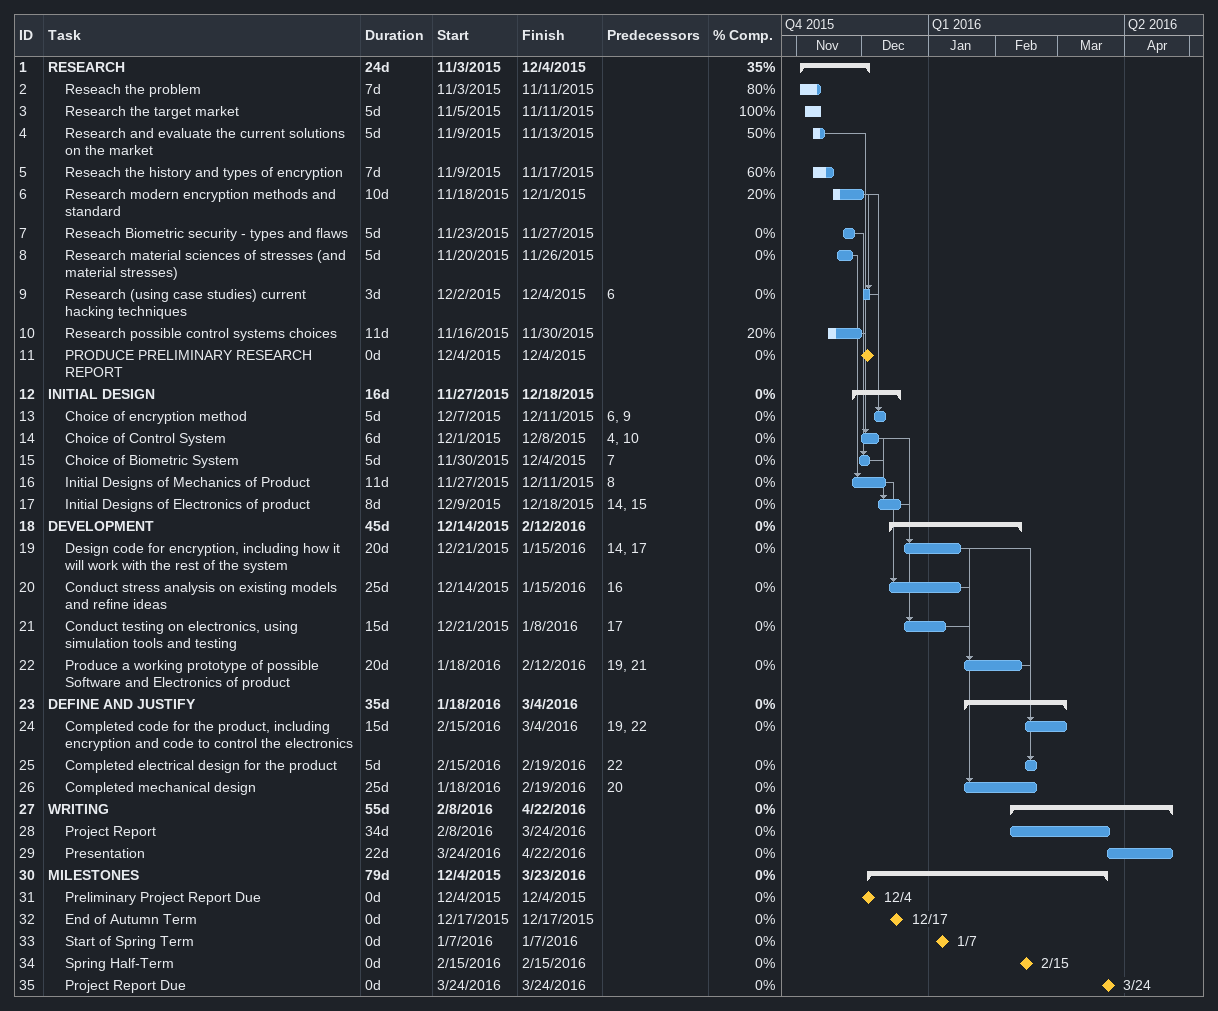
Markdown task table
| ID | Level | Task | Duration | Start | Finish | Predecessors | % complete |
|---|---|---|---|---|---|---|---|
| 1 | 1 | **RESEARCH** | 24d | 2015-11-03 | 2015-12-04 |  | 35 |
| 2 | 2 | Reseach the problem | 7d | 2015-11-03 | 2015-11-11 |  | 80 |
| 3 | 2 | Research the target market | 5d | 2015-11-05 | 2015-11-11 |  | 100 |
| 4 | 2 | Research and evaluate the current solutions on the market | 5d | 2015-11-09 | 2015-11-13 |  | 50 |
| 5 | 2 | Reseach the history and types of encryption | 7d | 2015-11-09 | 2015-11-17 |  | 60 |
| 6 | 2 | Research modern encryption methods and standard | 10d | 2015-11-18 | 2015-12-01 |  | 20 |
| 7 | 2 | Reseach Biometric security - types and flaws | 5d | 2015-11-23 | 2015-11-27 |  | 0 |
| 8 | 2 | Research material sciences of stresses (and material stresses) | 5d | 2015-11-20 | 2015-11-26 |  | 0 |
| 9 | 2 | Research (using case studies) current hacking techniques | 3d | 2015-12-02 | 2015-12-04 | 6 | 0 |
| 10 | 2 | Research possible control systems choices | 11d | 2015-11-16 | 2015-11-30 |  | 20 |
| 11 | 2 | PRODUCE PRELIMINARY RESEARCH REPORT | 0d | 2015-12-04 | 2015-12-04 |  | 0 |
| 12 | 1 | **INITIAL DESIGN** | 16d | 2015-11-27 | 2015-12-18 |  | 0 |
| 13 | 2 | Choice of encryption method | 5d | 2015-12-07 | 2015-12-11 | 6, 9 | 0 |
| 14 | 2 | Choice of Control System | 6d | 2015-12-01 | 2015-12-08 | 4, 10 | 0 |
| 15 | 2 | Choice of Biometric System | 5d | 2015-11-30 | 2015-12-04 | 7 | 0 |
| 16 | 2 | Initial Designs of Mechanics of Product | 11d | 2015-11-27 | 2015-12-11 | 8 | 0 |
| 17 | 2 | Initial Designs of Electronics of product | 8d | 2015-12-09 | 2015-12-18 | 14, 15 | 0 |
| 18 | 1 | **DEVELOPMENT** | 45d | 2015-12-14 | 2016-02-12 |  | 0 |
| 19 | 2 | Design code for encryption, including how it will work with the rest of the system | 20d | 2015-12-21 | 2016-01-15 | 14, 17 | 0 |
| 20 | 2 | Conduct stress analysis on existing models and refine ideas | 25d | 2015-12-14 | 2016-01-15 | 16 | 0 |
| 21 | 2 | Conduct testing on electronics, using simulation tools and testing | 15d | 2015-12-21 | 2016-01-08 | 17 | 0 |
| 22 | 2 | Produce a working prototype of possible Software and Electronics of product | 20d | 2016-01-18 | 2016-02-12 | 19, 21 | 0 |
| 23 | 1 | **DEFINE AND JUSTIFY** | 35d | 2016-01-18 | 2016-03-04 |  | 0 |
| 24 | 2 | Completed code for the product, including encryption and code to control the electronics | 15d | 2016-02-15 | 2016-03-04 | 19, 22 | 0 |
| 25 | 2 | Completed electrical design for the product | 5d | 2016-02-15 | 2016-02-19 | 22 | 0 |
| 26 | 2 | Completed mechanical design | 25d | 2016-01-18 | 2016-02-19 | 20 | 0 |
| 27 | 1 | **WRITING** | 55d | 2016-02-08 | 2016-04-22 |  | 0 |
| 28 | 2 | Project Report | 34d | 2016-02-08 | 2016-03-24 |  | 0 |
| 29 | 2 | Presentation | 22d | 2016-03-24 | 2016-04-22 |  | 0 |
| 30 | 1 | **MILESTONES** | 79d | 2015-12-04 | 2016-03-23 |  | 0 |
| 31 | 2 | Preliminary Project Report Due | 0d | 2015-12-04 | 2015-12-04 |  | 0 |
| 32 | 2 | End of Autumn Term | 0d | 2015-12-17 | 2015-12-17 |  | 0 |
| 33 | 2 | Start of Spring Term | 0d | 2016-01-07 | 2016-01-07 |  | 0 |
| 34 | 2 | Spring Half-Term | 0d | 2016-02-15 | 2016-02-15 |  | 0 |
| 35 | 2 | Project Report Due | 0d | 2016-03-24 | 2016-03-24 |  | 0 |
